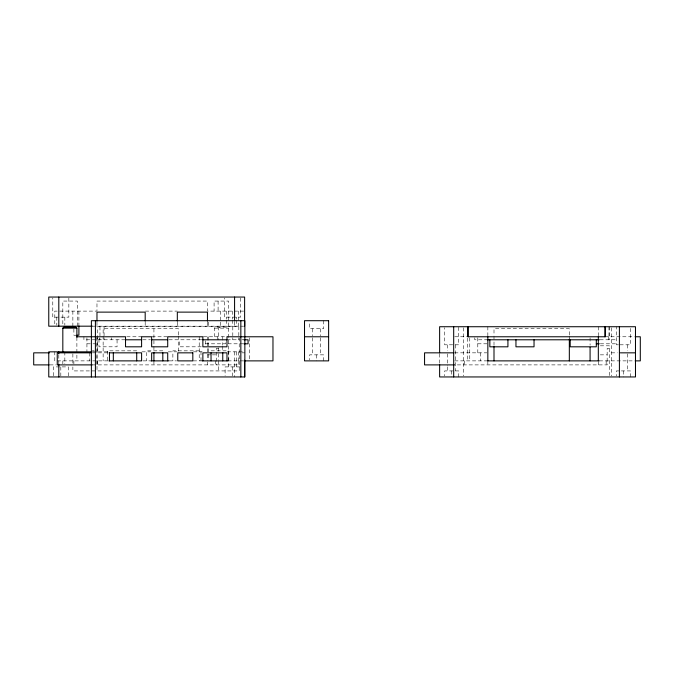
<?xml version="1.0" encoding="UTF-8"?>
<svg xmlns="http://www.w3.org/2000/svg" width="674" height="674" viewBox="0 0 674 674"><rect width="100%" height="100%" fill="white"/><g stroke="black" fill="none" stroke-linecap="round" stroke-linejoin="round"><path stroke-width="0.51" stroke-dasharray="3.37 2.53" d="M214.484 336.773L214.484 328.137L215.486 327.134L227.542 327.134L228.545 328.137L228.545 366.9M219.505 327.134L218.502 328.137L218.502 339.789M145.373 311.11L177.321 311.11M243.609 311.11L207.457 311.11L207.457 301.067L96.972 301.067L96.972 311.11L54.788 311.11L54.788 326.182M93.029 326.182L243.609 326.182M214.484 328.137L228.545 328.137M76.887 335.222L73.879 335.222L73.879 327.185M126.788 336.773L143.174 336.773M151.987 336.773L167.253 336.773M203.405 336.773L227.542 336.773M454.689 336.773L467.116 336.773M604.949 336.773L634.023 336.773M125.094 339.789L83.921 339.789L83.921 336.773M142.736 339.789L150.412 339.789M168.955 339.789L201.838 339.789M226.978 339.789L239.228 339.789M241.958 339.789L243.887 339.789M487.841 339.789L474.782 339.789L474.782 337.775M599.936 339.789L616.398 339.789M86.929 343.807L91.95 343.807M92.961 343.807L95.969 343.807M205.444 343.807L225.537 343.807L225.537 340.791M227.981 343.807L239.026 343.807M240.028 343.807L243.912 343.807M477.79 343.807L487.841 343.807M600.323 343.807L616.398 343.807M452.717 344.81L444.646 344.81L444.646 327.733M455.161 344.81L458.708 344.81L458.708 326.73M618.454 344.81L616.398 344.81L616.398 326.73M619.911 344.81L630.46 344.81L630.46 326.73M600.323 345.813L609.363 345.813L609.363 375.94M201.265 346.815L179.335 346.815L179.335 339.789M218.502 348.399L216.295 348.399L216.295 364.895M609.363 348.399L607.156 348.399L607.156 364.895L454.436 364.895M92.321 350.834L94.2 350.834M136.712 350.834L107.452 350.834L107.452 360.876M162.822 350.834L146.755 350.834L146.755 360.876M211.038 350.834L228.781 350.834L228.781 360.876M92.49 351.836L108.548 351.836M141.953 351.836L150.639 351.836M168.264 351.836L176.942 351.836M193.531 351.836L202.192 351.836M227.205 351.836L243.609 351.836M92.389 352.839L108.135 352.839M242.042 352.839L244.856 352.839M454.68 352.839L486.83 352.839M611.377 352.839L617.401 352.839M207.457 354.853L211.383 354.853M212.369 354.853L216.295 354.853M600.281 354.853L607.156 354.853M107.882 360.876L54.788 360.876L54.788 351.836M142.896 360.876L150.344 360.876M169.048 360.876L176.529 360.876M193.295 360.876L201.669 360.876M227.905 360.876L243.996 360.876M454.689 360.876L486.855 360.876M599.321 360.876L634.091 360.876M49.766 364.895L56.102 364.895M92.262 364.895L239.228 364.895M240.028 366.9L225.099 366.9L225.099 375.94M630.46 376.951L630.46 370.919L616.398 370.919L616.398 375.94M627.443 344.81L627.443 350.834M627.443 353.85L627.443 370.919M623.425 370.919L623.425 376.951M611.377 327.775L611.377 375.898M609.363 326.73L609.363 339.789M608.967 326.73L608.967 336.773M608.361 336.773L608.361 339.789M606.153 360.876L606.153 364.895M598.318 326.73L598.318 335.77M598.318 361.879L598.318 364.895M590.079 337.817L590.079 345.155M569.328 334.961L569.328 328.735L494 328.735L494 334.961M569.328 335.997L569.328 339.106M494 335.997L494 345.324M487.841 326.73L487.841 335.77M487.841 360.876L487.841 364.895M480.655 352.839L480.655 360.876M477.79 337.775L477.79 352.839M469.761 337.817L469.761 360.876M467.748 338.112L467.748 360.876M464.74 360.876L464.74 364.895M463.729 327.775L463.729 375.94M458.708 376.951L458.708 370.919L444.646 370.919L444.646 375.94M455.7 344.81L455.7 370.919M451.681 370.919L451.681 376.951M447.662 344.81L447.662 350.834M447.662 353.85L447.662 365.898M447.662 366.9L447.662 370.919M439.625 353.892L439.625 364.373M323.604 320.706L323.604 328.735L309.543 328.735L309.543 321.709M323.604 360.876L323.604 354.853L309.543 354.853L309.543 359.874M320.588 328.735L320.588 335.77M320.588 337.775L320.588 354.853M316.578 354.853L316.578 360.876M312.559 328.735L312.559 335.77M312.559 337.775L312.559 354.853M249.439 337.817L249.439 360.876M240.601 298.06L240.601 317.142L224.526 317.142L224.526 298.06M239.228 337.817L239.228 370.919L72.868 370.919L72.868 366.9M238.823 335.77L238.823 326.73L97.41 326.73L97.41 352.839M238.823 337.775L238.823 339.789M238.823 360.876L238.823 364.895M238.588 311.11L238.588 326.182M238.588 351.836L238.588 360.876M236.582 317.142L236.582 319.147M236.582 320.15L236.582 326.182M236.582 351.836L236.582 366.9M234.577 322.02L234.577 326.182M234.577 351.836L234.577 376.951M232.8 326.73L232.8 335.77M232.8 337.775L232.8 339.789M232.564 311.11L232.564 319.147M232.564 320.15L232.564 326.182M232.564 366.9L232.564 375.94M228.545 326.182L228.545 301.067L214.088 301.067L214.088 311.11M226.54 311.11L226.54 319.147M226.54 320.15L226.54 326.182M222.757 336.773L222.757 345.155M222.757 346.209L222.757 351.449M220.516 311.11L220.516 321.161M220.516 322.164L220.516 326.182M218.502 347.818L218.502 359.874M218.502 360.683L218.502 370.919M218.098 301.067L218.098 311.11M217.5 336.773L217.5 339.789M215.292 360.876L215.292 364.895M208.46 322.164L208.46 326.182M208.46 336.773L208.46 359.874M207.457 322.164L207.457 326.182M207.457 336.773L207.457 360.876M207.457 361.879L207.457 364.895M205.444 340.791L205.444 345.813M200.995 360.876L200.995 350.834L172.873 350.834L172.873 360.876M199.218 336.773L199.218 360.876M178.467 334.961L178.467 328.735L103.139 328.735L103.139 334.961M178.467 335.997L178.467 351.55M177.321 322.164L177.321 326.182M153.925 328.735L153.925 345.324M153.925 346.36L153.925 351.55M153.925 360.876L153.925 364.895M145.188 322.164L145.188 326.182M117.065 339.789L117.065 346.815L98.985 346.815L98.985 339.789M111.471 337.775L111.471 339.789M104.066 326.73L104.066 335.77M104.066 337.775L104.066 339.789M103.139 335.997L103.139 360.876M99.954 326.73L99.954 339.789M99.423 337.775L99.423 339.789M97.41 360.876L97.41 364.895M97.005 336.773L97.005 370.919M96.972 322.164L96.972 326.182M96.972 337.775L96.972 364.895M89.794 352.839L89.794 360.876M86.929 337.775L86.929 352.839M78.9 311.11L78.9 324.742M77.291 326.182L77.291 301.067L62.825 301.067L62.825 326.182M76.887 337.345L76.887 360.876M73.879 360.876L73.879 363.893M72.868 311.11L72.868 326.182M72.868 353.85L72.868 364.895M68.849 298.06L68.849 317.142L52.783 317.142L52.783 298.06M68.285 375.94L68.285 366.9L53.356 366.9L53.356 375.94M64.839 317.142L64.839 325.171M64.839 351.836L64.839 363.893M62.825 360.876L62.825 363.893M60.82 366.9L60.82 375.94M58.806 354.979L58.806 364.39M56.801 317.142L56.801 325.171"/><path stroke-width="1.01" d="M62.825 351.836L62.825 328.137L63.828 327.134L75.884 327.134L76.887 328.137L76.887 337.413M92.49 326.182L48.764 326.182L48.764 297.049L244.62 297.049L244.62 326.182M62.825 328.137L76.887 328.137M76.887 335.222L78.9 335.222L78.9 325.786M76.887 336.773L125.532 336.773L125.532 346.815L141.599 346.815L141.599 336.773L151.65 336.773L151.65 346.815L167.716 346.815L167.716 336.773L202.866 336.773L202.866 346.815L226.978 346.815L226.978 336.773L272.97 336.773L272.97 360.876L243.996 360.876M304.522 336.773L328.626 336.773M635.068 336.773L640.3 336.773L640.3 360.876L635.127 360.876M125.532 339.789L141.599 339.789M151.65 339.789L167.716 339.789M202.866 339.789L226.978 339.789M244.047 339.789L248.066 339.789L248.066 343.807L244.047 343.807M487.268 339.789L599.321 339.789M596.305 343.807L599.321 343.807M91.816 351.836L48.764 351.836L48.764 376.951L244.856 376.951L244.856 320.706L91.386 320.706L91.386 376.951M49.278 352.839L33.7 352.839L33.7 364.895L49.151 364.895M91.512 352.839L57.239 352.839L57.239 364.895L92.262 364.895M109.171 352.839L141.599 352.839L141.599 360.876L108.935 360.876M453.762 352.839L424.561 352.839L424.561 364.895L454.436 364.895M620.307 352.839L635.481 352.839M150.833 360.876L168.643 360.876M202.141 360.876L227.778 360.876M487.732 360.876L599.119 360.876M619.406 326.73L619.406 376.951M605.345 326.73L605.345 336.773L467.748 336.773L467.748 326.73M604.949 326.73L604.949 336.773M598.318 336.773L598.318 360.876M596.305 339.789L596.305 346.815L570.196 346.815L570.196 339.789M590.079 347.253L590.079 360.876M569.328 339.106L569.328 360.876M534.035 339.789L534.035 346.815L515.955 346.815L515.955 339.789M507.926 339.789L507.926 346.815L489.846 346.815L489.846 339.789M494 346.36L494 360.876M487.841 336.773L487.841 360.876M468.152 326.73L468.152 336.773M453.686 326.73L453.686 376.951M439.625 352.839L439.625 326.73L635.481 326.73L635.481 376.951L439.625 376.951L439.625 364.373M244.62 360.211L244.62 376.951M240.837 320.706L240.837 376.951M234.577 297.049L234.577 320.976M226.978 360.876L226.978 352.839L202.866 352.839L202.866 360.876M222.757 352.494L222.757 360.876M211.038 352.839L211.038 360.876M207.457 321.161L207.457 312.121L177.321 312.121L177.321 321.161M167.716 360.876L167.716 352.839L151.65 352.839L151.65 360.876M162.822 352.839L162.822 360.876M153.925 352.586L153.925 360.876M145.188 321.161L145.188 312.121L96.972 312.121L96.972 321.161M136.712 352.839L136.712 360.876M113.325 352.839L113.325 360.876M109.466 352.839L109.466 360.876M95.405 320.706L95.405 376.951M58.806 297.049L58.806 326.182M58.806 351.836L58.806 353.934M58.806 364.39L58.806 376.951M328.626 320.706L304.522 320.706L304.522 360.876L328.626 360.876L328.626 320.706M192.823 352.839L177.759 352.839L177.759 360.876L192.823 360.876L192.823 352.839"/></g></svg>
